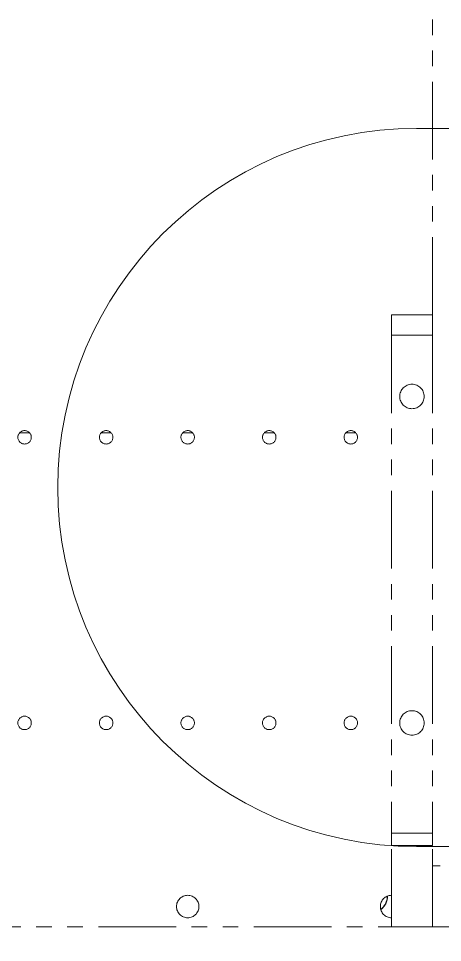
# Model space of a CAD drawing. Extents: x 500 to 100500, y -14500 to 21140.
# Drawn here: x 6410 to 6514, y -6301.9 to -6075.4 of the extents above; entities that cross this region are included whole.
import ezdxf

# ---------------------------------------------------------------- set-up
doc = ezdxf.new("R2010")
doc.units = 0
doc.linetypes.add('PHANTOM', pattern=[12.7, 6.35, -1.27, 1.27, -1.27, 1.27, -1.27])
doc.linetypes.add('SLD-Solid', pattern=[0])
doc.layers.get('0').update_dxf_attribs({"linetype": 'CONTINUOUS'})
doc.layers.add('D', color=7, linetype='CONTINUOUS')
doc.layers.add('MODEL', color=7, linetype='SLD-Solid', lineweight=15)

# ---------------------------------------------------------------- blocks, each defined once
blk = doc.blocks.new('KASDADS')
at = {"layer": 'MODEL', "color": 4}
for p, q in [((-53358.87, -66054.79, 21.36), (-53200.87, -66054.79, 21.36)), ((-53358.87, -66230.79, 21.36), (-52962.52, -66230.79, 21.36))]:
    blk.add_line(p, q, dxfattribs=at)
for radius, end in [(164, 241.4079), (88, 270)]:
    blk.add_arc((-53358.87, -66142.79, 21.36), radius, 90, end, dxfattribs=at)
blk = doc.blocks.new('KA$C100bd9fb')
at = {"color": 60, "linetype": 'PHANTOM', "lineweight": 18, "ltscale": 3}
for p, q in [((140, 370, 21.36), (140, 472, 21.36)), ((130, 370, 21.36), (140, 370, 21.36)), ((130, 365, 21.36), (130, 370, 21.36)), ((140, 370, 21.36), (140, 365, 21.36)), ((140, 365, 21.36), (130, 365, 21.36)), ((130, 365, 21.36), (130, 243, 21.36)), ((140, 365, 21.36), (140, 243, 21.36)), ((38.77, 341.1, 21.36), (41.23, 341.1, 21.36)), ((58.77, 341.1, 21.36), (61.23, 341.1, 21.36)), ((78.77, 341.1, 21.36), (81.23, 341.1, 21.36)), ((98.77, 341.1, 21.36), (101.23, 341.1, 21.36)), ((118.77, 341.1, 21.36), (121.23, 341.1, 21.36)), ((130, 243, 21.36), (140, 243, 21.36)), ((130, 240, 21.36), (130, 243, 21.36)), ((140, 243, 21.36), (140, 240, 21.36)), ((140, 240, 21.36), (130, 240, 21.36)), ((130, 220, 21.36), (130, 240, 21.36)), ((140, 220, 21.36), (140, 240, 21.36)), ((180, 235, 21.36), (140, 235, 21.36)), ((20, 220, 21.36), (430, 220, 21.36)), ((130, 220, 21.36), (140, 220, 21.36))]:
    blk.add_line(p, q, dxfattribs=at)
for centre, radius in [((135, 350, 21.36), 3), ((40, 340, 21.36), 1.65), ((60, 340, 21.36), 1.65), ((80, 340, 21.36), 1.65), ((100, 340, 21.36), 1.65), ((120, 340, 21.36), 1.65), ((135, 270, 21.36), 3), ((40, 270, 21.36), 1.65), ((60, 270, 21.36), 1.65), ((80, 270, 21.36), 1.65), ((100, 270, 21.36), 1.65), ((120, 270, 21.36), 1.65), ((80, 225, 21.36), 2.75)]:
    blk.add_circle(centre, radius, dxfattribs=at)
for centre, radius, start, end in [((130, 225, 21.36), 2.75, 90, 180), ((125, 227.5, 21.36), 3.95, 305.3158, 0.6029), ((125, 227.5, 21.36), 4, 305.3158, 0.8817), ((130, 225, 21.36), 2.75, 180, 270)]:
    blk.add_arc(centre, radius, start, end, dxfattribs=at)

msp = doc.modelspace()

# ---------------------------------------------------------------- block references
at = {"layer": 'D', "color": 0}
msp.add_blockref('KA$C100bd9fb', (6371.5, -6518.04, -31.83), dxfattribs=at)
at = {"layer": 'D', "color": 1}
msp.add_blockref('KASDADS', (59866.51, 59952.44, -97.17), dxfattribs=at)

doc.saveas('drawing.dxf')
